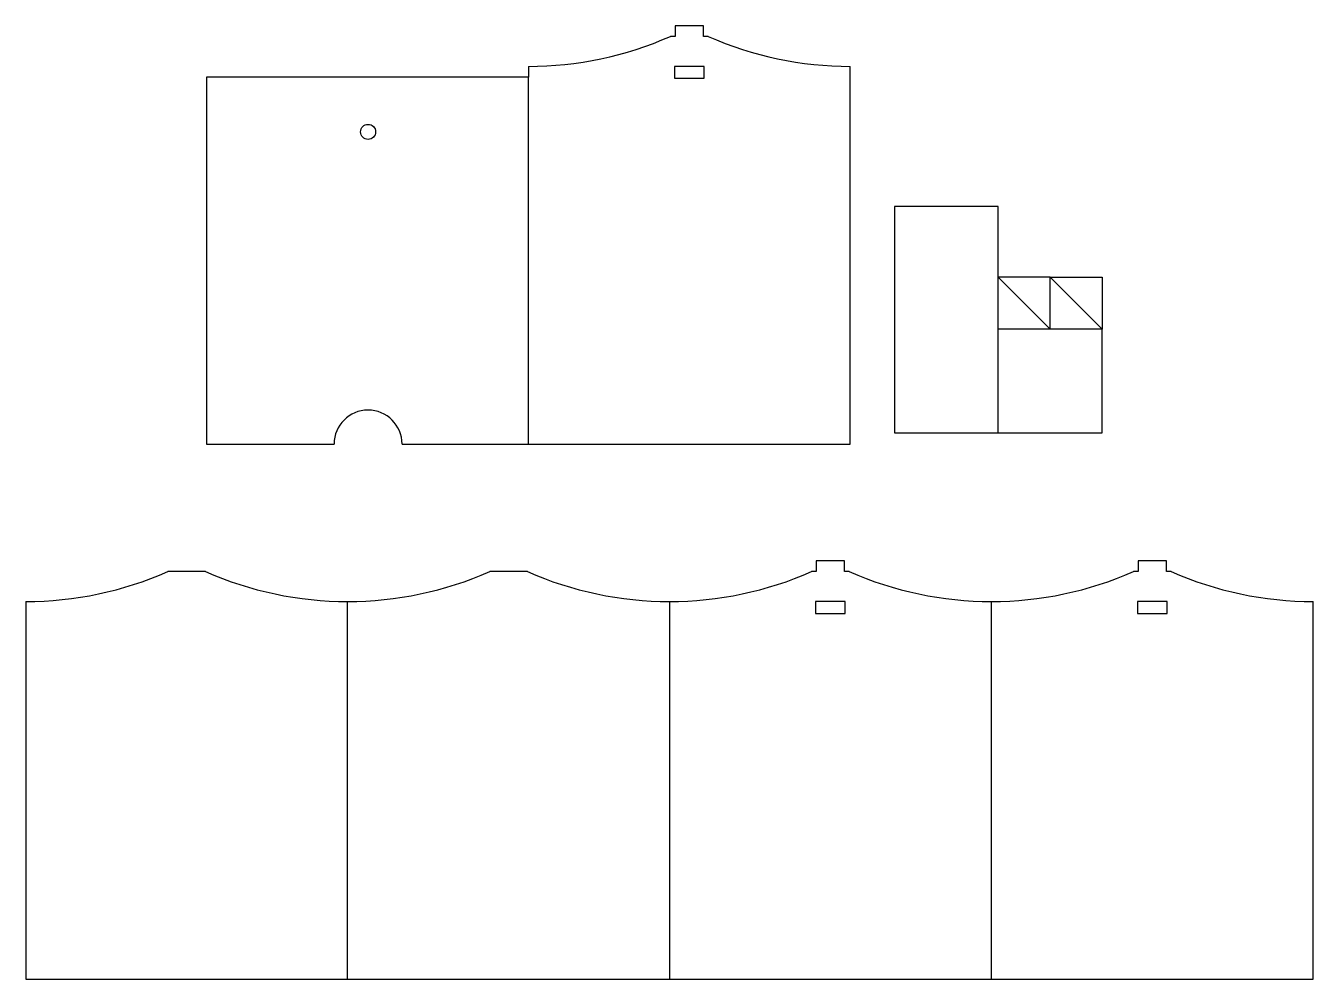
# Model space of a CAD drawing. Header units: millimetres. Extents: x -135 to 547, y -113 to 392.
import ezdxf

# ---------------------------------------------------------------- set-up
doc = ezdxf.new("R2010")
doc.units = ezdxf.units.MM

msp = doc.modelspace()

# ---------------------------------------------------------------- linework, layer by layer
at = {"color": 7, "linetype": 'Continuous', "lineweight": 25}
for p, q in [((223.84, 392.21), (208.84, 392.21)), ((208.84, 392.21), (208.84, 386.58)), ((223.84, 386.58), (223.84, 392.21)), ((208.84, 386.58), (206.34, 386.58)), ((226.34, 386.58), (223.84, 386.58)), ((208.49, 370.71), (208.49, 364.38)), ((224.19, 370.71), (208.49, 370.71)), ((224.19, 364.38), (224.19, 370.71)), ((301.59, 170.71), (301.59, 370.71)), ((131.09, 364.98), (-39.41, 364.98)), ((-39.41, 364.98), (-39.41, 170.71)), ((131.09, 170.71), (131.09, 364.98)), ((208.49, 364.38), (224.19, 364.38)), ((-39.41, 170.71), (28.18, 170.71)), ((64.18, 170.71), (131.09, 170.71)), ((131.09, 170.71), (301.59, 170.71)), ((-39.9, 103.17), (-59.9, 103.17)), ((130.6, 103.17), (110.6, 103.17)), ((283.6, 103.17), (281.1, 103.17)), ((298.6, 108.8), (283.6, 108.8)), ((283.6, 108.8), (283.6, 103.17)), ((298.6, 103.17), (298.6, 108.8)), ((301.1, 103.17), (298.6, 103.17)), ((454.1, 103.17), (451.6, 103.17)), ((469.1, 108.8), (454.1, 108.8)), ((454.1, 108.8), (454.1, 103.17)), ((469.1, 103.17), (469.1, 108.8)), ((471.6, 103.17), (469.1, 103.17)), ((-135.15, 87.3), (-135.15, -112.7)), ((35.35, -112.7), (35.35, 87.3)), ((205.85, 87.3), (205.85, -112.7)), ((283.25, 87.3), (283.25, 80.97)), ((298.95, 87.3), (283.25, 87.3)), ((298.95, 80.97), (298.95, 87.3)), ((376.35, -112.7), (376.35, 87.3)), ((453.75, 87.3), (453.75, 80.97)), ((469.45, 87.3), (453.75, 87.3)), ((469.45, 80.97), (469.45, 87.3)), ((546.85, -112.7), (546.85, 87.3)), ((283.25, 80.97), (298.95, 80.97)), ((453.75, 80.97), (469.45, 80.97)), ((-135.15, -112.7), (35.35, -112.7)), ((35.35, -112.7), (205.85, -112.7)), ((205.85, -112.7), (376.35, -112.7)), ((376.35, -112.7), (546.85, -112.7))]:
    msp.add_line(p, q, dxfattribs=at)
for p, q in [((131.09, 370.71), (131.09, 364.98)), ((380.03, 296.56), (325.03, 296.56)), ((325.03, 296.56), (325.03, 176.56)), ((380.03, 176.56), (380.03, 296.56)), ((380.03, 259.06), (407.53, 231.56)), ((407.53, 259.06), (380.03, 259.06)), ((407.53, 231.56), (407.53, 259.06)), ((407.53, 259.06), (435.03, 259.06)), ((435.03, 231.56), (407.53, 259.06)), ((435.03, 259.06), (435.03, 231.56)), ((435.03, 231.56), (380.03, 231.56)), ((435.03, 176.56), (435.03, 231.56)), ((325.03, 176.56), (380.03, 176.56)), ((380.03, 176.56), (435.03, 176.56))]:
    msp.add_line(p, q)
msp.add_circle((46.18, 336.01), 4, dxfattribs=at)
for centre, radius, start, end in [((131.09, 557.05), 186.34, 270, 293.81799), ((301.59, 557.05), 186.34, 246.18201, 270), ((46.18, 170.71), 18, 0, 180), ((-135.15, 273.64), 186.34, 270, 293.81799), ((35.35, 273.64), 186.34, 246.18201, 270), ((35.35, 273.64), 186.34, 270, 293.81799), ((205.85, 273.64), 186.34, 246.18201, 270), ((205.85, 273.64), 186.34, 270, 293.81799), ((376.35, 273.64), 186.34, 246.18201, 270), ((376.35, 273.64), 186.34, 270, 293.81799), ((546.85, 273.64), 186.34, 246.18201, 270)]:
    msp.add_arc(centre, radius, start, end, dxfattribs=at)

doc.saveas('drawing.dxf')
